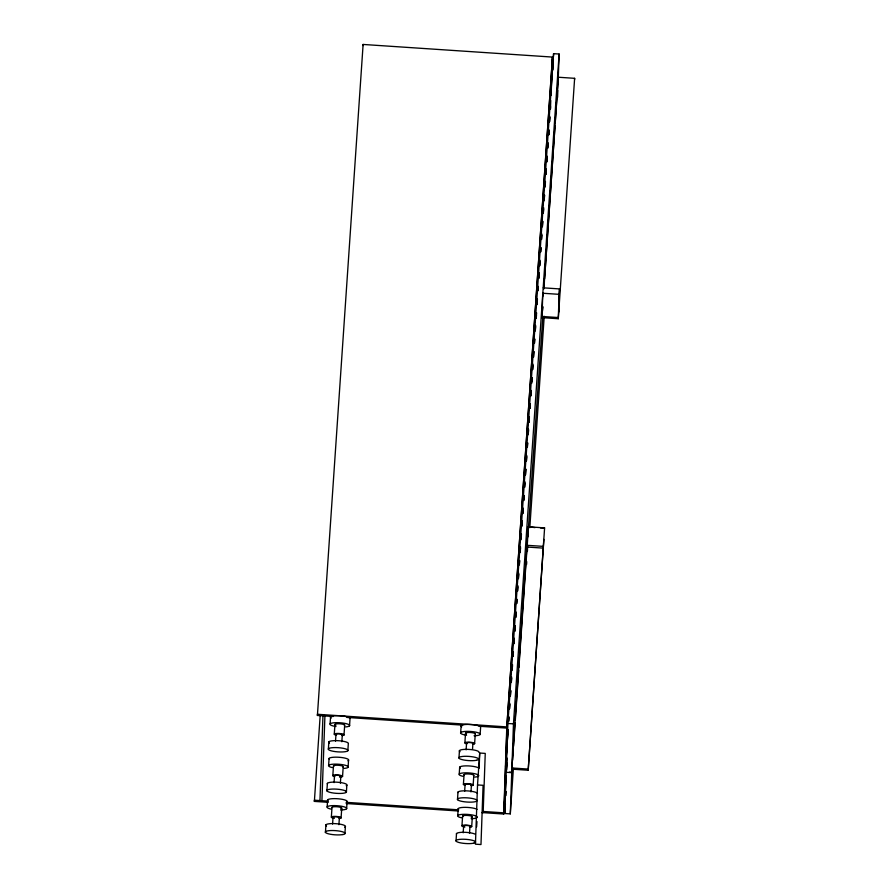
<?xml version="1.0" encoding="UTF-8"?>
<svg xmlns="http://www.w3.org/2000/svg" width="889" height="889" viewBox="0 0 889 889"><rect width="100%" height="100%" fill="white"/><g stroke="black" fill="none" stroke-linecap="round" stroke-linejoin="round"><path stroke-width="1.33" d="M523.921 498.596L523.854 499.818M523.943 498.229L523.899 499.096M536.445 314.817L536.4 315.695M548.957 131.416L548.902 132.283M328.197 802.323L314.373 801.4L314.417 800.211L328.23 801.133M333.186 716.512L317.406 715.456L317.451 714.278L506.808 726.902L503.73 814.024L481.616 812.546M325.43 832.36L325.93 824.848M326.896 790.888L327.385 783.376M363.068 45.639L363.112 44.45L552.469 57.074L551.124 95.167M457.491 799.6L457.979 792.088M477.526 784.931L475.437 844.183L480.982 844.55L483.083 785.309L477.526 784.931L479.704 753.039L485.25 753.405L483.16 812.657M479.171 768.196L479.704 753.039M504.141 807.423L507.141 722.668M512.053 768.129L511.742 772.641L506.185 772.274L507.908 723.479L553.58 53.662L559.125 54.029L558.07 83.844M513.398 768.418L510.297 813.88L504.752 813.513L506.219 771.896M511.742 772.641L513.464 723.857L559.125 54.029M510.297 813.88L511.764 772.263L509.541 772.119M520.265 552.58L520.365 549.891M526.621 564.371L526.721 561.604M527.11 550.502L527.355 543.568M527.521 539.501L527.555 538.312M527.444 551.08L527.633 545.524M527.933 537.2L528.077 533.044M540.512 527.966L544.601 527.888L528.277 526.799L535.067 527.599M541.957 317.64L542.812 293.248L559.137 294.337L558.281 318.729L541.957 317.64L542.712 306.583M542.368 311.039L542.512 306.938M542.901 296.015L542.99 293.292M550.469 108.791L550.758 100.59M550.936 95.534L552.058 63.686M511.864 769.152L528.188 770.241L544.601 527.888M553.002 69.92L553.38 59.074M553.48 56.363L553.58 53.662M557.592 97.39L557.836 90.622M543.879 539.401L528.188 770.241M558.692 312.128L559.514 288.914L543.19 287.825M574.583 79.51L574.627 78.321L558.303 77.232L543.879 288.803M536.356 316.417L536.423 315.317M548.869 133.006L548.935 131.916M523.821 500.551L523.877 499.518M536.3 317.351L536.378 316.117M548.813 133.95L548.891 132.705M536.245 318.34L536.323 317.14M548.735 135.05L548.824 133.739M317.406 715.456L363.112 44.45M314.373 801.4L320.24 714.678M328.852 741.904L328.363 749.416A9.868 2.1 3.9 0 0 335.453 751.638A9.868 2.1 3.9 0 0 345.865 751.583L347.154 751.205A9.868 2.1 3.9 0 0 340.72 747.916A9.868 2.1 3.9 0 0 328.33 748.86L328.363 749.26M330.075 723.924L330.552 716.967M328.619 765.396L329.086 758.439M327.152 806.868L327.63 799.911M334.286 734.081L334.942 724.391M332.819 775.552L333.475 765.862M335.52 741.148L335.986 734.236M331.353 817.024L332.019 807.334M334.053 782.62L334.52 775.708M332.586 824.092L333.053 817.18M341.843 741.748L342.309 734.847M340.376 783.22L340.843 776.308M344.01 735.003L344.676 725.313M338.909 824.692L339.376 817.78M342.543 776.475L343.21 766.785M341.087 817.947L341.743 808.257M347.843 750.716L348.31 743.76A9.868 2.1 3.9 0 0 337.364 740.659A9.868 2.1 3.9 0 0 329.463 743.037M349.544 725.78L350.01 718.823A9.868 2.1 3.9 0 0 339.065 715.723A9.868 2.1 3.9 0 0 331.164 718.101M346.377 792.188L346.843 785.231M348.077 767.251L348.544 760.284M344.91 833.66L345.388 826.703M346.61 808.723L347.088 801.756M459.446 750.616L458.957 758.128A9.868 2.1 3.9 0 0 466.036 760.351A9.868 2.1 3.9 0 0 476.46 760.284M460.669 732.636L461.147 725.68M459.213 774.108L459.68 767.151M456.513 833.56L456.024 841.061A9.868 2.1 3.9 0 0 463.113 843.283A9.868 2.1 3.9 0 0 473.537 843.228M457.746 815.58L458.213 808.623M464.88 742.793L465.536 733.092M463.413 784.254L464.069 774.563M466.114 749.86L466.581 742.948M461.947 825.725L462.613 816.035M464.647 791.332L465.114 784.42M463.18 832.804L463.647 825.892M472.526 749.071L472.904 743.548M470.97 791.932L471.437 785.02M474.604 743.715L475.271 734.025M469.503 833.404L469.97 826.492M473.137 785.187L473.804 775.497M471.681 826.659L472.337 816.969M480.127 734.481L480.605 727.524A9.868 2.1 3.9 0 0 469.659 724.435A9.868 2.1 3.9 0 0 461.758 726.802M476.615 826.903L476.982 821.592M506.808 726.902L552.469 57.074M552.436 58.263L506.763 728.091L479.127 726.246M505.619 765.596L508.075 729.602M508.641 721.301L508.919 717.145M509.486 708.833L509.864 703.299M510.43 694.998L510.719 690.842M511.286 682.53L511.664 676.996M512.131 670.073L512.509 664.539M513.075 656.226L513.353 652.082M513.92 643.769L514.298 638.235M514.775 631.312L515.153 625.778M515.72 617.466L516.098 611.932M516.665 603.62L516.942 599.464M517.509 591.163L517.887 585.629M518.365 578.706L518.743 573.161M519.309 564.859L519.587 560.703M520.154 552.402L520.532 546.857M521.098 538.556L521.376 534.4M521.943 526.099L522.321 520.554M522.799 513.631L523.177 508.097M523.743 499.796L524.021 495.64M524.588 487.328L524.966 481.794M525.443 474.87L525.821 469.336M526.388 461.024L526.766 455.49M527.321 447.178L527.61 443.033M528.177 434.721L528.555 429.187M529.022 422.264L529.399 416.73M529.966 408.418L530.255 404.262M530.822 395.961L531.2 390.427M531.766 382.114L532.044 377.958M532.611 369.657L532.989 364.123M533.467 357.2L533.845 351.655M534.4 343.354L534.689 339.198M535.256 330.897L535.634 325.352M536.1 318.429L536.478 312.895M537.045 304.594L537.423 299.048M537.989 290.747L538.278 286.591M538.845 278.29L539.223 272.745M539.69 265.822L540.067 260.288M540.634 251.987L540.912 247.831M541.479 239.519L541.857 233.985M542.423 225.673L542.712 221.528M543.279 213.216L543.657 207.682M544.124 200.758L544.501 195.224M545.068 186.912L545.446 181.378M545.924 174.455L546.302 168.921M546.768 161.998L547.146 156.453M547.713 148.152L548.091 142.618M548.657 134.306L548.935 130.15M549.502 121.849L549.88 116.315M550.358 109.391L550.547 106.613M505.574 766.785L508.03 730.791M508.697 721.101L508.975 716.945M509.541 708.633L509.819 704.488M510.386 696.176L510.764 690.642M511.331 682.33L511.62 678.185M512.186 669.873L512.464 665.717M513.131 656.026L513.409 651.881M513.975 643.569L514.264 639.413M514.831 631.112L515.209 625.578M515.776 617.266L516.053 613.11M516.709 603.42L516.998 599.275M517.565 590.963L517.843 586.807M518.409 578.506L518.698 574.35M519.354 564.659L519.643 560.503M520.209 552.202L520.487 548.046M521.054 539.734L521.432 534.2M521.999 525.899L522.288 521.743M522.854 513.431L523.132 509.286M523.788 499.596L524.077 495.44M524.643 487.128L524.921 482.983M525.488 474.67L525.866 469.136M526.432 460.824L526.721 456.679M527.377 446.989L527.666 442.833M528.233 434.521L528.511 430.376M529.077 422.064L529.366 417.908M530.022 408.218L530.3 404.073M530.866 395.761L531.155 391.604M531.722 383.303L532.1 377.758M532.667 369.457L532.944 365.301M533.511 357L533.889 351.455M534.456 343.154L534.745 338.998M535.311 330.697L535.589 326.541M536.156 318.229L536.534 312.695M537.1 304.394L537.378 300.238M538.045 290.547L538.323 286.391M538.89 278.09L539.178 273.934M539.745 265.622L540.023 261.477M540.69 251.787L540.968 247.631M541.534 239.319L541.823 235.174M542.39 226.862L542.768 221.328M543.335 213.016L543.612 208.871M544.179 200.558L544.557 195.024M545.124 186.712L545.402 182.556M545.968 174.255L546.257 170.099M546.824 161.798L547.202 156.253M547.768 147.952L548.046 143.796M548.757 134.272L548.991 129.95M549.558 121.649L549.846 117.492M506.185 772.274L507.152 758.117M503.73 814.024L506.308 775.597M506.686 770.074L507.163 763.173M504.752 813.513L505.408 803.867M505.963 795.599L506.252 791.466M542.657 306.783L542.001 316.462L558.325 317.551M543.935 288.603L544.401 281.691M544.59 278.924L555.058 125.438M555.247 122.671L558.259 78.421M528.277 526.799L511.897 767.974L528.222 769.063M512.586 760.184L513.264 750.227M513.531 746.349L515.142 722.668M515.32 720.057L518.72 670.228M518.909 667.561L527.588 540.145M527.866 535.989L542.779 317.329M529.811 527.688L544.212 316.317M559.137 294.337L559.514 288.914M558.281 318.729L574.627 78.321M476.548 760.273L477.749 759.906A9.868 2.1 3.9 0 0 471.314 756.628A9.868 2.1 3.9 0 0 458.924 757.572L458.957 757.973M343.032 834.504L344.221 834.149A9.868 2.1 3.9 0 0 337.798 830.859A9.868 2.1 3.9 0 0 325.396 831.804L325.441 832.204M342.932 834.538L343.021 834.504A9.868 2.1 3.9 0 1 332.519 834.582A9.868 2.1 3.9 0 1 325.374 832.326M473.626 843.216L474.815 842.85A9.868 2.1 3.9 0 0 468.381 839.572A9.868 2.1 3.9 0 0 455.99 840.505L456.035 840.916M507.908 723.479L513.464 723.857M346.954 717.434L462.68 725.146M346.199 802.334L458.757 809.835M483.038 811.457L503.774 812.835M346.165 803.523L458.124 810.979M334.72 776.075A3.212 0.689 3.9 0 1 335.986 775.319A3.212 0.689 3.9 0 1 340.065 775.708A3.212 0.689 3.9 0 1 340.209 776.597M334.664 776.653A4.934 1.056 3.9 0 1 334.375 775.019A4.934 1.056 3.9 0 1 341.854 775.73A4.934 1.056 3.9 0 1 339.52 777.108M333.786 766.429A4.934 1.056 3.9 0 1 338.387 765.273A4.934 1.056 3.9 0 1 342.876 767.029M332.308 767.596A9.868 2.1 3.9 0 1 331.13 764.418A9.868 2.1 3.9 0 1 345.665 765.385A9.868 2.1 3.9 0 1 344.265 768.396M329.041 758.984A9.868 2.1 3.9 0 1 340.187 757.361A9.868 2.1 3.9 0 1 347.888 760.784M327.341 783.931A9.868 2.1 3.9 0 1 338.487 782.309A9.868 2.1 3.9 0 1 346.188 785.72M465.314 784.787A3.212 0.689 3.9 0 1 466.581 784.031A3.212 0.689 3.9 0 1 470.659 784.42A3.212 0.689 3.9 0 1 470.792 785.309M465.258 785.354A4.934 1.056 3.9 0 1 464.669 783.765A4.934 1.056 3.9 0 1 471.937 784.254A4.934 1.056 3.9 0 1 471.237 785.754M464.38 775.13A4.934 1.056 3.9 0 1 468.97 773.975A4.934 1.056 3.9 0 1 473.47 775.741M462.902 776.308A9.868 2.1 3.9 0 1 461.713 773.13A9.868 2.1 3.9 0 1 476.26 774.097A9.868 2.1 3.9 0 1 474.859 777.097M460.291 768.274A9.868 2.1 3.9 0 1 465.692 765.874A9.868 2.1 3.9 0 1 478.538 767.874M457.457 799.044A9.868 2.1 3.9 0 1 469.848 798.1A9.868 2.1 3.9 0 1 476.271 801.378L475.093 801.745A9.868 2.1 3.9 0 1 464.58 801.811A9.868 2.1 3.9 0 1 457.435 799.567M457.935 792.632A9.868 2.1 3.9 0 1 466.492 790.843A9.868 2.1 3.9 0 1 477.493 793.388M336.598 734.792A3.212 0.689 3.9 0 1 336.998 733.892A3.212 0.689 3.9 0 1 341.332 734.181A3.212 0.689 3.9 0 1 341.665 735.125M336.131 735.181A4.934 1.056 3.9 0 1 335.542 733.592A4.934 1.056 3.9 0 1 342.81 734.07A4.934 1.056 3.9 0 1 342.109 735.581M335.886 725.235A4.934 1.056 3.9 0 1 336.198 723.902A4.934 1.056 3.9 0 1 342.487 724.146A4.934 1.056 3.9 0 1 344.343 725.557M335.986 726.546A9.868 2.1 3.9 0 1 331.541 723.168A9.868 2.1 3.9 0 1 346.532 723.746A9.868 2.1 3.9 0 1 345.721 726.924M333.675 817.736A3.212 0.689 3.9 0 1 333.875 816.869A3.212 0.689 3.9 0 1 337.964 817.024A3.212 0.689 3.9 0 1 339.165 817.947M334.308 818.336A4.934 1.056 3.9 0 1 332.086 816.647A4.934 1.056 3.9 0 1 339.576 816.935A4.934 1.056 3.9 0 1 339.176 818.525M331.997 807.601A4.934 1.056 3.9 0 1 338.198 806.868A4.934 1.056 3.9 0 1 340.754 808.701M330.841 809.068A9.868 2.1 3.9 0 1 330.275 805.801A9.868 2.1 3.9 0 1 345.232 807.223A9.868 2.1 3.9 0 1 340.565 809.99M327.574 800.456A9.868 2.1 3.9 0 1 338.72 798.833A9.868 2.1 3.9 0 1 346.421 802.256M326.53 825.981A9.868 2.1 3.9 0 1 335.731 823.67A9.868 2.1 3.9 0 1 344.721 827.192M464.258 826.437A3.212 0.689 3.9 0 1 464.469 825.57A3.212 0.689 3.9 0 1 468.559 825.725A3.212 0.689 3.9 0 1 469.759 826.648M464.903 827.037A4.934 1.056 3.9 0 1 462.68 825.348A4.934 1.056 3.9 0 1 470.17 825.637A4.934 1.056 3.9 0 1 469.77 827.226M462.913 816.602A4.934 1.056 3.9 0 1 464.858 815.435A4.934 1.056 3.9 0 1 471.137 816.035A4.934 1.056 3.9 0 1 471.348 817.402M477.226 817.424A9.868 2.1 3.9 0 1 471.159 818.691M461.435 817.78A9.868 2.1 3.9 0 1 462.591 814.357A9.868 2.1 3.9 0 1 477.249 816.88M458.168 809.168A9.868 2.1 3.9 0 1 465.458 807.345A9.868 2.1 3.9 0 1 477.071 809.346M456.468 834.104A9.868 2.1 3.9 0 1 463.758 832.282A9.868 2.1 3.9 0 1 475.371 834.282M467.192 743.493A3.212 0.689 3.9 0 1 467.392 742.626A3.212 0.689 3.9 0 1 471.481 742.793A3.212 0.689 3.9 0 1 472.692 743.715M466.725 743.882A4.934 1.056 3.9 0 1 466.136 742.293A4.934 1.056 3.9 0 1 473.404 742.782A4.934 1.056 3.9 0 1 472.704 744.282M466.481 733.947A4.934 1.056 3.9 0 1 469.159 732.458A4.934 1.056 3.9 0 1 475.282 734.025M466.581 735.259A9.868 2.1 3.9 0 1 462.624 731.758A9.868 2.1 3.9 0 1 478.271 732.803A9.868 2.1 3.9 0 1 474.081 735.759M460.058 751.738A9.868 2.1 3.9 0 1 467.958 749.371A9.868 2.1 3.9 0 1 478.938 752.472M322.963 715.512L319.951 800.9L321.907 801.033L324.93 715.645L322.963 715.512M527.021 545.301L526.955 547.035L543.279 548.124L543.346 546.379L527.021 545.301M326.919 790.332L326.896 790.732A9.868 2.1 3.9 0 0 333.986 793.11A9.868 2.1 3.9 0 0 344.41 793.055L345.688 792.677A9.868 2.1 3.9 0 0 339.254 789.388A9.868 2.1 3.9 0 0 326.863 790.332"/></g></svg>
